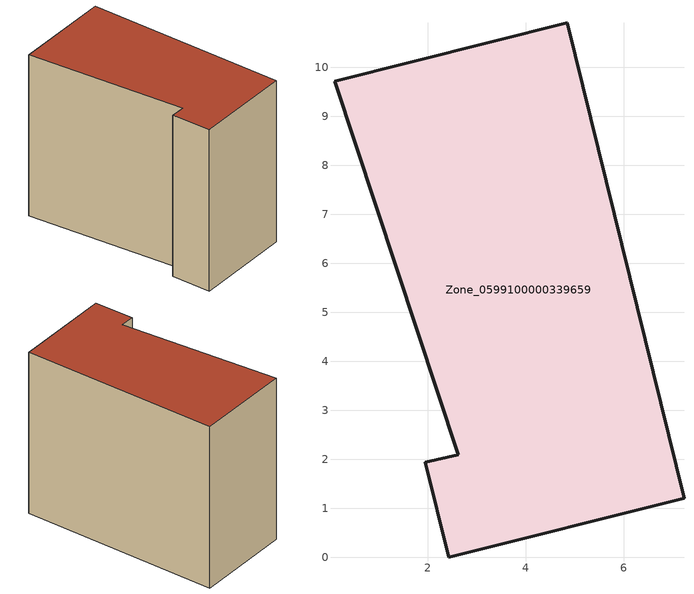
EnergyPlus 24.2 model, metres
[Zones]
Zone_0599100000339659
 floor ground (C_G): 0.09,9.71 4.85,10.91 7.23,1.21 2.43,0 1.94,1.94 2.62,2.09 z0
 wall outside (C_F): 7.23,1.21 4.85,10.91 0.09,9.71 2.62,2.09 1.94,1.94 2.43,0 7.23,1.21 z0:8.49
 roof outside (C_R): 4.85,10.91 0.09,9.71 2.62,2.09 1.94,1.94 2.43,0 7.23,1.21 z8.49
[BUILDING]
Pand.0599100000339659: North Axis=0; Terrain=City; Loads Convergence Tolerance Value=0.04; Temperature Convergence Tolerance Value=0.4; Solar Distribution=FullExterior; Maximum Number of Warmup Days=25; Minimum Number of Warmup Days=1
[Site:Location]
Rotterdam.The.Hague.AP_ZH_NLD Design_Conditions: Latitude=51.96; Longitude=4.45; Time Zone=1; Elevation=-4.5
[SITE:GROUNDTEMPERATURE:BUILDINGSURFACE]
18, 18, 18, 18, 18, 18, 18, 18, 18, 18, 18, 18
[MATERIAL] Thermal Absorptance=0.9; Solar Absorptance=0.7; Visible Absorptance=0.7
Name | Roughness | Thickness | Conductivity | Density | Specific Heat
G.TC.1992-2005 | MediumSmooth | 0.15 | 0.06 | 540 | 1210
F.TC.1992-2005 | Rough | 0.3 | 0.12 | 1920 | 840
R.TC.1992-2005 | MediumRough | 0.2 | 0.08 | 1500 | 1000
[CONSTRUCTION]
C_G: G.TC.1992-2005
C_F: F.TC.1992-2005
C_R: R.TC.1992-2005
[ZONE]
Zone_0599100000339659: Type=1; Multiplier=1; Ceiling Height=Autocalculate; Volume=Autocalculate; Floor Area=autocalculate; Part of Total Floor Area=Yes
[ZONEINFILTRATION:DESIGNFLOWRATE]
Infil_Zone_0599100000339659: Zone or ZoneList or Space or SpaceList=Zone_0599100000339659; Schedule=AlwaysOn; Design Flow Rate Calculation Method=Flow/Area; Flow Rate per Floor Area=0.0015; Constant Term Coefficient=1; Temperature Term Coefficient=0; Velocity Term Coefficient=0; Velocity Squared Term Coefficient=0
[HVACTEMPLATE:ZONE:IDEALLOADSAIRSYSTEM]
Zone_0599100000339659: Maximum Heating Supply Air Temperature=50; Minimum Cooling Supply Air Temperature=13; Maximum Heating Supply Air Humidity Ratio=0.0156; Minimum Cooling Supply Air Humidity Ratio=0.0077; Heating Limit=NoLimit; Cooling Limit=NoLimit; Dehumidification Control Type=ConstantSensibleHeatRatio; Cooling Sensible Heat Ratio=0.7; Dehumidification Setpoint=60; Humidification Control Type=None; Humidification Setpoint=30; Outdoor Air Method=None; Outdoor Air Flow Rate per Person=0.00944; Outdoor Air Flow Rate per Zone Floor Area=0; Outdoor Air Flow Rate per Zone=0; Demand Controlled Ventilation Type=None; Outdoor Air Economizer Type=NoEconomizer; Heat Recovery Type=None; Sensible Heat Recovery Effectiveness=0.7; Latent Heat Recovery Effectiveness=0.65
[ZONECONTROL:THERMOSTAT]
ThermostatControl_Zone_0599100000339659: Zone or ZoneList=Zone_0599100000339659; Control Type Schedule=DualSetpointControlType; Control 1=Thermostat_Zone_0599100000339659; Temperature Difference Between Cutout And Setpoint=0
[THERMOSTATSETPOINT:DUALSETPOINT]
Thermostat_Zone_0599100000339659: Heating Setpoint Temperature Schedule=HeatingSetpoint_Zone_0599100000339659; Cooling Setpoint Temperature Schedule=CoolingSetpoint_Zone_0599100000339659
[SCHEDULE:COMPACT]
HeatingSetpoint_Zone_0599100000339659: Through: 12/31, For: AllDays, Until: 24:00, 21
CoolingSetpoint_Zone_0599100000339659: Through: 12/31, For: AllDays, Until: 24:00, 24
DualSetpointControlType: Through: 12/31, For: AllDays, Until: 24:00, 4
AlwaysOn: Through: 12/31, For: AllDays, Until: 24:00, 1
